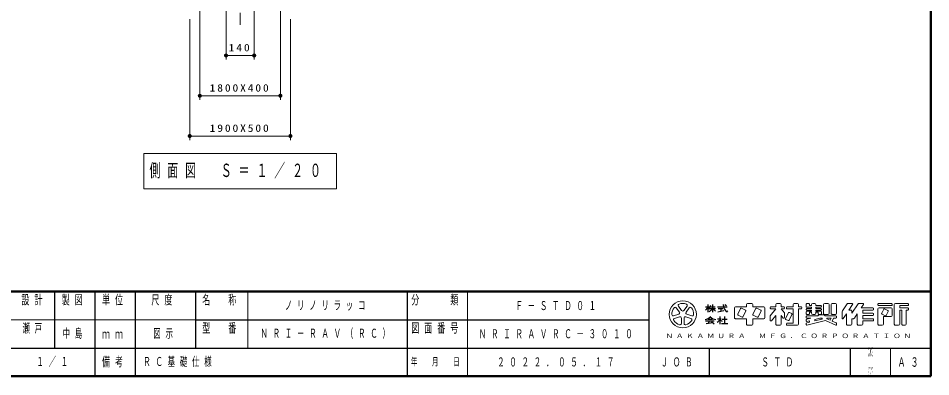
# Model space of a CAD drawing. Units: millimetres on the paper, scale 1:20. Extents: x -365 to 0, y 0 to 257.
# Drawn here: x -226.5 to 0, y -0.1 to 88.9 of the extents above; entities that cross this region are included whole.
import ezdxf
from ezdxf.enums import TextEntityAlignment as Align

# ---------------------------------------------------------------- set-up
doc = ezdxf.new("R2010")
doc.units = ezdxf.units.MM
doc.linetypes.add('USER2', pattern=[6, 3, -1, 1, -1])
doc.layers.add('1_20', color=7, linetype='Continuous', lineweight=25)
doc.layers.add('NAKAMURA図枠', color=7, linetype='Continuous', lineweight=13)
doc.layers.add('99', color=7, linetype='Continuous')
doc.styles.add('ＭＳ ゴシック', font='')
doc.styles.get('ＭＳ ゴシック').set_extended_font_data('MS Gothic')

# ---------------------------------------------------------------- blocks, each defined once
blk = doc.blocks.new('filled_dot')
at = {"color": 0, "linetype": 'Continuous', "lineweight": -2, "const_width": 1.25}
blk.add_lwpolyline([(-0.625, 0, 1), (0.625, 0, 1)], format="xyb", close=True, dxfattribs=at)

msp = doc.modelspace()

# ---------------------------------------------------------------- linework, layer by layer
at = {"layer": '1_20', "linetype": 'USER2', "lineweight": 13}
msp.add_line((-171.459, 87.264), (-171.459, 166.448), dxfattribs=at)
at = {"layer": '1_20', "lineweight": 13}
for p, q in [((-174.959, 95.411), (-174.959, 78.661)), ((-167.959, 95.411), (-167.959, 78.661)), ((-181.459, 93.642), (-181.459, 68.661)), ((-161.459, 93.642), (-161.459, 68.661)), ((-183.959, 88.661), (-183.959, 58.661)), ((-158.959, 88.661), (-158.959, 58.661)), ((-167.959, 79.661), (-174.959, 79.661)), ((-161.459, 69.661), (-181.459, 69.661)), ((-158.959, 59.661), (-183.959, 59.661)), ((-195.359, 55.343), (-195.359, 46.543)), ((-147.559, 55.343), (-195.359, 55.343)), ((-147.559, 46.543), (-147.559, 55.343)), ((-195.359, 46.543), (-147.559, 46.543))]:
    msp.add_line(p, q, dxfattribs=at)
at = {"layer": 'NAKAMURA図枠', "lineweight": 50}
for p, q in [((0, 0), (0, 257)), ((-365, 21), (0, 21)), ((-365, 0), (0, 0))]:
    msp.add_line(p, q, dxfattribs=at)
at = {"layer": 'NAKAMURA図枠', "color": 211, "lineweight": 25}
for p, q in [((-217.5, 21), (-217.5, 7)), ((-207.5, 21), (-207.5, 0)), ((-197.5, 21), (-197.5, 7)), ((-182.5, 21), (-182.5, 7)), ((-130, 21), (-130, 0)), ((-70, 21), (-70, 0)), ((-182.5, 14), (-70, 14)), ((-237.5, 7), (0, 7)), ((-20, 7), (-20, 0))]:
    msp.add_line(p, q, dxfattribs=at)
at = {"layer": 'NAKAMURA図枠'}
for p, q in [((-169.5, 21), (-169.5, 7)), ((-115, 21), (-115, 0)), ((-62.39, 15.917), (-63.175, 16.997)), ((-62.629, 17.393), (-61.844, 16.313)), ((-61.298, 16.313), (-60.513, 17.393)), ((-59.967, 16.997), (-60.752, 15.917)), ((-48.746, 16.983), (-48.746, 14.553)), ((-48.476, 17.253), (-45.776, 17.253)), ((-47.198, 16.838), (-47.918, 15.4)), ((-45.975, 16.408), (-46.981, 16.911)), ((-46.622, 14.752), (-45.902, 16.19)), ((-45.776, 17.793), (-45.776, 17.253)), ((-45.506, 18.063), (-44.426, 18.063)), ((-44.156, 17.793), (-44.156, 17.253)), ((-44.156, 17.253), (-41.456, 17.253)), ((-43.418, 16.838), (-44.138, 15.4)), ((-42.195, 16.408), (-43.201, 16.911)), ((-42.842, 14.752), (-42.122, 16.19)), ((-41.186, 16.983), (-41.186, 14.553)), ((-39.836, 17.091), (-39.836, 16.875)), ((-38.486, 16.713), (-39.836, 15.026)), ((-39.674, 17.253), (-38.486, 17.253)), ((-39.674, 16.713), (-38.486, 16.713)), ((-38.486, 17.793), (-38.486, 17.253)), ((-38.216, 18.063), (-37.406, 18.063)), ((-37.136, 17.793), (-37.136, 17.253)), ((-37.136, 17.253), (-36.488, 17.253)), ((-37.136, 16.713), (-36.326, 15.701)), ((-37.136, 16.713), (-36.488, 16.713)), ((-36.326, 17.091), (-36.326, 16.875)), ((-35.786, 17.091), (-35.786, 16.875)), ((-35.624, 17.253), (-34.166, 17.253)), ((-35.624, 16.713), (-34.166, 16.713)), ((-34.166, 17.793), (-34.166, 17.253)), ((-34.166, 16.713), (-34.166, 13.203)), ((-33.896, 18.063), (-33.086, 18.063)), ((-32.816, 17.793), (-32.816, 17.253)), ((-32.816, 17.253), (-32.168, 17.253)), ((-32.816, 16.713), (-32.816, 12.933)), ((-32.816, 16.713), (-32.168, 16.713)), ((-32.006, 17.091), (-32.006, 16.875)), ((-30.926, 17.901), (-30.926, 17.28)), ((-30.926, 16.686), (-30.926, 16.605)), ((-30.926, 16.011), (-30.926, 15.525)), ((-30.764, 18.063), (-30.278, 18.063)), ((-30.764, 17.118), (-29.576, 17.118)), ((-30.764, 16.848), (-29.576, 16.848)), ((-30.764, 16.443), (-29.576, 16.443)), ((-30.764, 16.173), (-29.576, 16.173)), ((-30.116, 17.901), (-30.116, 17.523)), ((-30.116, 17.523), (-29.576, 17.523)), ((-30.116, 15.903), (-29.576, 15.903)), ((-30.116, 15.903), (-30.116, 15.525)), ((-29.576, 17.793), (-29.576, 17.523)), ((-29.576, 17.118), (-29.576, 16.848)), ((-29.576, 16.443), (-29.576, 16.173)), ((-29.576, 15.903), (-29.576, 15.633)), ((-28.766, 18.063), (-29.306, 18.063)), ((-28.496, 17.793), (-28.496, 17.523)), ((-28.496, 17.523), (-27.308, 17.523)), ((-28.496, 17.118), (-27.308, 17.118)), ((-28.496, 17.118), (-28.496, 16.848)), ((-28.496, 16.848), (-27.308, 16.848)), ((-28.496, 16.443), (-27.308, 16.443)), ((-28.496, 16.443), (-28.496, 16.173)), ((-28.496, 16.173), (-27.308, 16.173)), ((-28.496, 15.903), (-28.496, 15.633)), ((-28.496, 15.903), (-27.956, 15.903)), ((-27.956, 15.903), (-27.956, 15.525)), ((-27.146, 17.361), (-27.146, 17.28)), ((-27.146, 16.686), (-27.146, 16.605)), ((-27.146, 16.011), (-27.146, 15.525)), ((-26.606, 17.793), (-26.606, 15.633)), ((-26.336, 18.063), (-25.526, 18.063)), ((-25.256, 17.793), (-25.256, 15.633)), ((-24.716, 17.793), (-24.716, 15.633)), ((-24.446, 18.063), (-23.636, 18.063)), ((-23.366, 17.793), (-23.366, 15.633)), ((-21.88, 16.242), (-20.746, 17.943)), ((-20.521, 18.063), (-19.529, 18.063)), ((-20.306, 16.443), (-19.394, 17.811)), ((-20.306, 16.443), (-19.856, 16.443)), ((-19.586, 15.633), (-18.046, 17.943)), ((-19.586, 16.173), (-19.586, 15.633)), ((-17.821, 18.063), (-16.829, 18.063)), ((-17.246, 16.983), (-16.694, 17.811)), ((-17.246, 16.983), (-14.348, 16.983)), ((-16.886, 16.443), (-14.348, 16.443)), ((-16.886, 16.443), (-16.886, 15.633)), ((-14.186, 16.821), (-14.186, 16.605)), ((-13.106, 17.901), (-13.106, 17.685)), ((-13.106, 16.713), (-13.106, 12.933)), ((-12.944, 18.063), (-9.758, 18.063)), ((-12.944, 17.523), (-9.758, 17.523)), ((-12.836, 16.983), (-9.866, 16.983)), ((-11.666, 16.622), (-12.17, 15.616)), ((-11.449, 16.695), (-10.659, 16.3)), ((-10.586, 16.082), (-11.09, 15.076)), ((-9.596, 17.901), (-9.596, 17.685)), ((-9.596, 16.713), (-9.596, 15.093)), ((-9.056, 17.793), (-9.056, 12.933)), ((-8.786, 18.063), (-5.708, 18.063)), ((-7.706, 17.523), (-7.706, 16.983)), ((-7.706, 17.523), (-5.708, 17.523)), ((-7.706, 16.983), (-5.708, 16.983)), ((-7.706, 16.443), (-7.166, 16.443)), ((-7.706, 16.443), (-7.706, 12.933)), ((-7.166, 16.443), (-7.166, 12.933)), ((-6.086, 16.443), (-5.708, 16.443)), ((-6.086, 16.443), (-6.086, 12.933)), ((-5.546, 17.901), (-5.546, 17.685)), ((-5.546, 16.821), (-5.546, 16.605)), ((-237.5, 14), (-182.5, 14)), ((-63.828, 14.985), (-62.559, 15.397)), ((-62.35, 14.755), (-63.62, 14.343)), ((-61.908, 13.099), (-61.908, 14.434)), ((-61.233, 14.434), (-61.233, 13.099)), ((-59.522, 14.343), (-60.792, 14.755)), ((-60.583, 15.397), (-59.313, 14.985)), ((-48.476, 14.283), (-45.776, 14.283)), ((-47.845, 15.183), (-46.839, 14.68)), ((-45.776, 14.283), (-45.776, 12.933)), ((-44.156, 14.283), (-41.456, 14.283)), ((-44.156, 14.283), (-44.156, 12.933)), ((-44.065, 15.183), (-43.059, 14.68)), ((-39.836, 15.026), (-39.836, 13.868)), ((-38.486, 15.093), (-39.547, 13.766)), ((-38.486, 15.093), (-38.486, 12.933)), ((-37.136, 15.093), (-36.614, 14.441)), ((-37.136, 15.093), (-37.136, 12.933)), ((-36.326, 15.701), (-36.326, 14.543)), ((-35.318, 15.758), (-36.038, 14.32)), ((-35.965, 14.103), (-35.391, 13.816)), ((-34.454, 15.326), (-35.174, 13.888)), ((-35.101, 15.831), (-34.527, 15.544)), ((-30.926, 14.796), (-30.926, 14.58)), ((-30.926, 13.995), (-30.926, 13.773)), ((-29.74, 14.418), (-30.803, 14.152)), ((-30.764, 15.363), (-30.278, 15.363)), ((-30.764, 14.958), (-27.956, 14.958)), ((-30.764, 14.418), (-29.74, 14.418)), ((-26.15, 13.841), (-30.725, 12.697)), ((-30.116, 13.768), (-30.725, 13.615)), ((-30.116, 13.768), (-30.116, 13.406)), ((-29.306, 15.363), (-28.766, 15.363)), ((-27.513, 14.418), (-28.766, 14.105)), ((-27.023, 14.179), (-28.766, 13.743)), ((-28.766, 14.105), (-28.766, 13.743)), ((-27.956, 15.066), (-27.956, 14.958)), ((-27.794, 15.363), (-27.308, 15.363)), ((-27.794, 15.228), (-26.498, 15.228)), ((-27.513, 14.418), (-27.053, 14.418)), ((-26.336, 15.363), (-25.526, 15.363)), ((-26.336, 15.066), (-26.336, 14.958)), ((-26.336, 14.958), (-23.528, 14.958)), ((-26.15, 13.841), (-23.594, 12.705)), ((-25.771, 14.263), (-24.968, 13.906)), ((-25.738, 14.418), (-24.712, 14.418)), ((-24.968, 13.906), (-24.712, 14.418)), ((-24.474, 13.687), (-24.108, 14.418)), ((-24.474, 13.687), (-23.462, 13.237)), ((-24.446, 15.363), (-23.636, 15.363)), ((-24.108, 14.418), (-23.528, 14.418)), ((-23.366, 14.796), (-23.366, 14.58)), ((-22.016, 15.793), (-22.016, 14.413)), ((-21.719, 14.323), (-20.936, 15.498)), ((-20.936, 15.498), (-20.936, 12.933)), ((-19.586, 14.283), (-19.19, 14.283)), ((-19.586, 14.283), (-19.586, 12.933)), ((-18.966, 14.404), (-18.236, 15.498)), ((-18.236, 15.498), (-18.236, 12.933)), ((-16.886, 15.633), (-14.348, 15.633)), ((-16.886, 15.093), (-16.886, 14.283)), ((-16.886, 15.093), (-14.348, 15.093)), ((-16.886, 14.283), (-14.348, 14.283)), ((-16.886, 13.743), (-16.886, 12.933)), ((-16.886, 13.743), (-14.348, 13.743)), ((-14.186, 15.471), (-14.186, 15.255)), ((-14.186, 14.121), (-14.186, 13.905)), ((-12.097, 15.399), (-11.307, 15.004)), ((-11.756, 14.823), (-11.756, 12.933)), ((-11.756, 14.823), (-9.866, 14.823)), ((-45.506, 12.663), (-44.426, 12.663)), ((-38.216, 12.663), (-37.406, 12.663)), ((-35.786, 13.041), (-35.786, 12.825)), ((-35.624, 13.203), (-34.166, 13.203)), ((-35.624, 12.663), (-33.086, 12.663)), ((-30.926, 13.077), (-30.926, 12.854)), ((-30.116, 13.406), (-30.803, 13.234)), ((-23.366, 13.089), (-23.366, 12.853)), ((-20.666, 12.663), (-19.856, 12.663)), ((-17.966, 12.663), (-17.156, 12.663)), ((-12.836, 12.663), (-12.026, 12.663)), ((-8.786, 12.663), (-7.976, 12.663)), ((-6.896, 12.663), (-6.356, 12.663)), ((-10, 7), (-10, 0))]:
    msp.add_line(p, q, dxfattribs=at)
at = {"layer": 'NAKAMURA図枠', "lineweight": 25}
for p, q in [((-55.901, 17.253), (-54.956, 17.253)), ((-55.361, 17.793), (-55.361, 15.903)), ((-54.915, 16.848), (-53.471, 16.848)), ((-54.769, 17.253), (-53.525, 17.253)), ((-54.146, 17.793), (-54.146, 15.903)), ((-52.931, 17.253), (-50.501, 17.253)), ((-52.889, 16.02), (-51.353, 16.327)), ((-52.796, 16.848), (-51.581, 16.848)), ((-52.121, 16.848), (-52.121, 16.173)), ((-50.719, 17.467), (-51.16, 17.761)), ((-55.901, 13.784), (-53.741, 13.784)), ((-55.361, 14.148), (-54.281, 14.148)), ((-54.899, 13.784), (-55.289, 13.136)), ((-54.416, 13.607), (-53.81, 13.001)), ((-52.931, 14.283), (-52.051, 14.283)), ((-52.391, 14.823), (-52.391, 14.283)), ((-52.391, 13.91), (-52.391, 12.933)), ((-52.34, 13.96), (-51.796, 13.646)), ((-51.783, 14.148), (-50.568, 14.148)), ((-51.176, 14.823), (-51.176, 13.068)), ((-55.765, 13.067), (-54.113, 13.304)), ((-51.986, 13.068), (-50.366, 13.068)), ((-197.5, 7), (-197.5, 0)), ((-55, 7), (-55, 0))]:
    msp.add_line(p, q, dxfattribs=at)
at = {"layer": 'NAKAMURA図枠'}
msp.add_circle((-61.571, 15.363), 3.375, dxfattribs=at)
for centre, radius, start, end in [((-61.571, 15.363), 2.7, 142.60154, 181.39846), ((-63.448, 16.798), 0.338, 35.99999, 142.60154), ((-62.356, 17.592), 0.338, 109.39847, 215.99997), ((-62.663, 15.718), 0.338, 287.99998, 35.99999), ((-61.571, 15.363), 2.7, 70.60155, 109.39847), ((-61.571, 16.512), 0.338, 215.99998, 324), ((-60.479, 15.718), 0.338, 143.99996, 251.99999), ((-60.786, 17.592), 0.338, 324, 70.60155), ((-59.694, 16.798), 0.338, 37.39846, 143.99995), ((-61.571, 15.363), 2.7, 358.60155, 37.39847), ((-48.476, 16.983), 0.27, 89.99998, 179.99996), ((-47.054, 16.766), 0.162, 63.43492, 153.43499), ((-46.047, 16.263), 0.162, 333.4349, 63.43487), ((-45.506, 17.793), 0.27, 89.99998, 179.99996), ((-44.426, 17.793), 0.27, 0, 89.99998), ((-43.274, 16.766), 0.162, 63.43492, 153.43499), ((-42.267, 16.263), 0.162, 333.4349, 63.43487), ((-41.456, 16.983), 0.27, 0, 89.99998), ((-39.674, 17.091), 0.162, 89.99998, 179.99996), ((-39.674, 16.875), 0.162, 179.99998, 270.00002), ((-38.216, 17.793), 0.27, 89.99998, 179.99996), ((-37.406, 17.793), 0.27, 0, 89.99998), ((-36.488, 17.091), 0.162, 0, 89.99998), ((-36.488, 16.875), 0.162, 270.00002, 0), ((-35.624, 17.091), 0.162, 89.99998, 179.99996), ((-35.624, 16.875), 0.162, 179.99998, 270.00002), ((-33.896, 17.793), 0.27, 89.99998, 179.99996), ((-33.086, 17.793), 0.27, 0, 89.99998), ((-32.168, 17.091), 0.162, 0, 89.99998), ((-32.168, 16.875), 0.162, 270.00002, 0), ((-30.764, 17.901), 0.162, 89.99998, 179.99996), ((-30.764, 17.28), 0.162, 179.99998, 270.00002), ((-30.764, 16.686), 0.162, 89.99998, 179.99996), ((-30.764, 16.605), 0.162, 179.99998, 270.00002), ((-30.764, 16.011), 0.162, 89.99998, 179.99996), ((-30.278, 17.901), 0.162, 0, 89.99998), ((-29.306, 17.793), 0.27, 89.99998, 179.99996), ((-28.766, 17.793), 0.27, 0, 89.99998), ((-27.308, 17.361), 0.162, 0, 89.99998), ((-27.308, 17.28), 0.162, 270.00002, 0), ((-27.308, 16.686), 0.162, 0, 89.99998), ((-27.308, 16.605), 0.162, 270.00002, 0), ((-27.308, 16.011), 0.162, 0, 89.99998), ((-26.336, 17.793), 0.27, 89.99998, 179.99996), ((-25.526, 17.793), 0.27, 0, 89.99998), ((-24.446, 17.793), 0.27, 89.99998, 179.99996), ((-23.636, 17.793), 0.27, 0, 89.99998), ((-21.206, 15.793), 0.81, 146.30999, 179.99996), ((-20.521, 17.793), 0.27, 89.99998, 146.30984), ((-19.856, 16.173), 0.27, 0, 89.99998), ((-19.529, 17.901), 0.162, 326.31015, 89.99998), ((-17.821, 17.793), 0.27, 89.99998, 146.3098), ((-16.829, 17.901), 0.162, 326.31003, 89.99998), ((-14.348, 16.821), 0.162, 0, 89.99998), ((-14.348, 16.605), 0.162, 270.00002, 0), ((-12.944, 17.901), 0.162, 89.99998, 179.99996), ((-12.944, 17.685), 0.162, 179.99998, 270.00002), ((-12.836, 16.713), 0.27, 89.99998, 179.99996), ((-11.522, 16.55), 0.162, 63.43447, 153.43474), ((-10.731, 16.155), 0.162, 333.43484, 63.43447), ((-9.866, 16.713), 0.27, 0, 89.99998), ((-9.758, 17.901), 0.162, 0, 89.99998), ((-9.758, 17.685), 0.162, 270.00002, 0), ((-8.786, 17.793), 0.27, 89.99998, 179.99996), ((-5.708, 17.901), 0.162, 0, 89.99998), ((-5.708, 17.685), 0.162, 270.00002, 0), ((-5.708, 16.821), 0.162, 0, 89.99998), ((-5.708, 16.605), 0.162, 270.00002, 0), ((-63.933, 15.306), 0.338, 181.39848, 287.99997), ((-63.516, 14.022), 0.338, 107.99999, 214.60154), ((-61.571, 15.363), 2.7, 214.60156, 253.39848), ((-62.246, 14.434), 0.338, 359.99997, 107.99999), ((-60.896, 14.434), 0.338, 71.99997, 179.99999), ((-61.571, 15.363), 2.7, 286.60155, 325.39847), ((-59.626, 14.022), 0.338, 325.39847, 71.99996), ((-59.209, 15.306), 0.338, 252.00001, 358.60156), ((-48.476, 14.553), 0.27, 179.99998, 270.00002), ((-47.773, 15.328), 0.162, 153.43495, 243.43485), ((-46.766, 14.825), 0.162, 243.43498, 333.43496), ((-43.993, 15.328), 0.162, 153.43495, 243.43485), ((-42.986, 14.825), 0.162, 243.43498, 333.43496), ((-41.456, 14.553), 0.27, 270.00002, 0), ((-39.674, 13.868), 0.162, 179.99998, 321.34037), ((-36.488, 14.543), 0.162, 218.65962, 0), ((-35.893, 14.248), 0.162, 153.43487, 243.4348), ((-35.318, 13.961), 0.162, 243.43487, 333.43498), ((-35.174, 15.686), 0.162, 63.43487, 153.43498), ((-34.599, 15.399), 0.162, 333.43492, 63.43493), ((-30.764, 15.525), 0.162, 179.99998, 270.00002), ((-30.764, 14.796), 0.162, 89.99998, 179.99996), ((-30.764, 14.58), 0.162, 179.99998, 270.00002), ((-30.764, 13.995), 0.162, 104.03614, 179.99996), ((-30.764, 13.773), 0.162, 179.99998, 284.03612), ((-30.278, 15.525), 0.162, 270.00002, 0), ((-29.306, 15.633), 0.27, 179.99998, 270.00002), ((-28.766, 15.633), 0.27, 270.00002, 0), ((-27.794, 15.525), 0.162, 179.99998, 270.00002), ((-27.794, 15.066), 0.162, 89.99998, 179.99996), ((-27.308, 15.525), 0.162, 270.00002, 0), ((-27.053, 14.297), 0.121, 284.0365, 89.99998), ((-26.336, 15.633), 0.27, 179.99998, 270.00002), ((-26.498, 15.066), 0.162, 0, 89.99998), ((-25.738, 14.337), 0.081, 89.99998, 246.03817), ((-25.526, 15.633), 0.27, 270.00002, 0), ((-24.446, 15.633), 0.27, 179.99998, 270.00002), ((-23.636, 15.633), 0.27, 270.00002, 0), ((-23.528, 14.796), 0.162, 0, 89.99998), ((-23.528, 14.58), 0.162, 270.00002, 0), ((-21.854, 14.413), 0.162, 179.99998, 326.30997), ((-19.19, 14.553), 0.27, 270.00002, 326.31002), ((-14.348, 15.471), 0.162, 0, 89.99998), ((-14.348, 15.255), 0.162, 270.00002, 0), ((-14.348, 14.121), 0.162, 0, 89.99998), ((-14.348, 13.905), 0.162, 270.00002, 0), ((-12.025, 15.544), 0.162, 153.43517, 243.43529), ((-11.234, 15.149), 0.162, 243.43534, 333.43491), ((-9.866, 15.093), 0.27, 270.00002, 0), ((-62.246, 13.099), 0.338, 253.39847, 359.99997), ((-60.896, 13.099), 0.338, 179.99999, 286.60154), ((-45.506, 12.933), 0.27, 179.99998, 270.00002), ((-44.426, 12.933), 0.27, 270.00002, 0), ((-38.216, 12.933), 0.27, 179.99998, 270.00002), ((-37.406, 12.933), 0.27, 270.00002, 0), ((-35.624, 13.041), 0.162, 89.99998, 179.99996), ((-35.624, 12.825), 0.162, 179.99998, 270.00002), ((-33.086, 12.933), 0.27, 270.00002, 0), ((-30.764, 13.077), 0.162, 104.03614, 179.99996), ((-30.764, 12.854), 0.162, 179.99998, 284.03612), ((-23.528, 12.853), 0.162, 246.03699, 0), ((-23.528, 13.089), 0.162, 0, 66.03701), ((-20.666, 12.933), 0.27, 179.99998, 270.00002), ((-19.856, 12.933), 0.27, 270.00002, 0), ((-17.966, 12.933), 0.27, 179.99998, 270.00002), ((-17.156, 12.933), 0.27, 270.00002, 0), ((-12.836, 12.933), 0.27, 179.99998, 270.00002), ((-12.026, 12.933), 0.27, 270.00002, 0), ((-8.786, 12.933), 0.27, 179.99998, 270.00002), ((-7.976, 12.933), 0.27, 270.00002, 0), ((-6.896, 12.933), 0.27, 179.99998, 270.00002), ((-6.356, 12.933), 0.27, 270.00002, 0)]:
    msp.add_arc(centre, radius, start, end, dxfattribs=at)
at = {"layer": 'NAKAMURA図枠', "lineweight": 25}
for centre, radius, start, end in [((-57.466, 18.084), 2.285, 311.36185, 337.13638), ((-53.383, 18.427), 2.345, 212.50346, 230.00631), ((-56.374, 18.818), 3.034, 295.86917, 317.23867), ((-56.002, 18.047), 1.467, 313.72108, 343.54317), ((-51.918, 18.818), 3.034, 222.76131, 240.10806), ((-49.563, 17.694), 1.953, 177.09472, 240.51891), ((-51.54, 16.805), 1.299, 321.42112, 334.8249), ((-56.898, 17.257), 3.32, 285.11261, 313.40619), ((-52.77, 17.194), 3.192, 231.17281, 259.75506), ((-55.66, 17.226), 4.657, 304.87257, 320.80411)]:
    msp.add_arc(centre, radius, start, end, dxfattribs=at)

# ---------------------------------------------------------------- block references
at = {"layer": '1_20', "lineweight": 13, "xscale": 0.4, "yscale": 0.4}
for p in [(-174.959, 79.661), (-181.459, 69.661), (-183.959, 59.661)]:
    msp.add_blockref('filled_dot', p, dxfattribs=at)
at = {"layer": '1_20', "lineweight": 13, "xscale": 0.4, "yscale": 0.4, "rotation": 180}
for p in [(-167.959, 79.661), (-161.459, 69.661), (-158.959, 59.661)]:
    msp.add_blockref('filled_dot', p, dxfattribs=at)

# ---------------------------------------------------------------- texts
at = {"layer": '1_20', "style": 'ＭＳ ゴシック'}
for s, insert, char_height, attachment_point in [('\\T1.33;\\W1.15;140', (-171.459, 80.661), 1.833, 8), ('\\T1.32;\\W1.15;1800X400', (-171.459, 70.661), 1.833, 8), ('\\T1.32;\\W1.15;1900X500', (-171.459, 60.661), 1.833, 8), ('\\T1.64;\\W0.6;側面図\u3000Ｓ＝１／２０', (-193.959, 50.943), 3.299, 4)]:
    msp.add_mtext(s, dxfattribs=dict(at, insert=insert, char_height=char_height, attachment_point=attachment_point))
at = {"layer": '99', "char_height": 2.199, "style": 'ＭＳ ゴシック'}
for s, insert, attachment_point in [('\\T1.64;\\W0.6;ノリノリラッコ', (-149.75, 17.5), 5), ('\\T1.64;\\W0.6;Ｆ－ＳＴＤ０１', (-92.5, 17.5), 5), ('\\T1.64;\\W0.6;瀬戸', (-225.5, 13), 1), ('\\T1.64;\\W0.6;中島', (-212.5, 10.5), 5), ('\\T1.64;\\W0.6;図示', (-193, 10.5), 4), ('\\T1.64;\\W0.6;ＮＲＩ－ＲＡＶ（ＲＣ）', (-149.75, 10.5), 5), ('\\T1.64;\\W0.6;ＮＲＩＲＡＶＲＣ－３０１０', (-92.5, 10.5), 5), ('\\T1.64;\\W0.6;１／１', (-217.5, 3.5), 5), ('\\T1.64;\\W0.6;ＲＣ基礎仕様', (-195.5, 3.5), 4), ('\\T1.64;\\W0.6;２０２２．０５．１７', (-92.5, 3.5), 5), ('\\T1.64;\\W0.6;ＳＴＤ', (-37.5, 3.5), 5)]:
    msp.add_mtext(s, dxfattribs=dict(at, insert=insert, attachment_point=attachment_point))
at = {"layer": 'NAKAMURA図枠', "style": 'ＭＳ ゴシック'}
for s, width, p in [('ＤＷＧ', 0.15, (-15, 6)), ('ＳＩＺＥ', 0.1, (-15, 1))]:
    msp.add_text(s, height=2.199, dxfattribs=dict(at, width=width)).set_placement(p, align=Align.MIDDLE_CENTER)
at = {"layer": 'NAKAMURA図枠', "color": 4, "style": 'ＭＳ ゴシック'}
for s, insert, char_height, attachment_point in [('\\T1.64;\\W0.6;設計', (-222.5, 20.167), 2.346, 2), ('\\T1.64;\\W0.6;製図', (-212.5, 20.167), 2.346, 2), ('\\T1.64;\\W0.6;単位', (-202.5, 20.167), 2.346, 2), ('\\T1.64;\\W0.6;尺度', (-190.25, 20.167), 2.346, 2), ('\\T1.64;\\W0.6;名\u3000称', (-176, 20.167), 2.346, 2), ('\\T1.64;\\W0.6;分\u3000\u3000類', (-122.5, 20.167), 2.346, 2), ('\\T1.64;\\W0.6;型\u3000番', (-176, 13.167), 2.346, 2), ('\\T1.64;\\W0.6;図面番号', (-122.5, 13.167), 2.346, 2), ('\\T1.64;\\W0.6;ｍｍ', (-202.5, 10.5), 2.346, 5), ('\\T1.39;\\W1.2;ＮＡＫＡＭＵＲＡ\u3000ＭＦＧ．ＣＯＲＰＯＲＡＴＩＯＮ', (-35, 10), 1.1, 5), ('\\T1.64;\\W0.6;備考', (-202.5, 3.5), 2.346, 5), ('\\T1.64;\\W0.6;年\u3000月\u3000日', (-122.5, 3.5), 1.906, 5), ('\\T1.64;\\W0.6;ＪＯＢ', (-62.5, 3.5), 2.199, 5), ('\\T1.64;\\W0.6;Ａ３', (-5, 3.5), 2.346, 5)]:
    msp.add_mtext(s, dxfattribs=dict(at, insert=insert, char_height=char_height, attachment_point=attachment_point))

doc.saveas('drawing.dxf')
